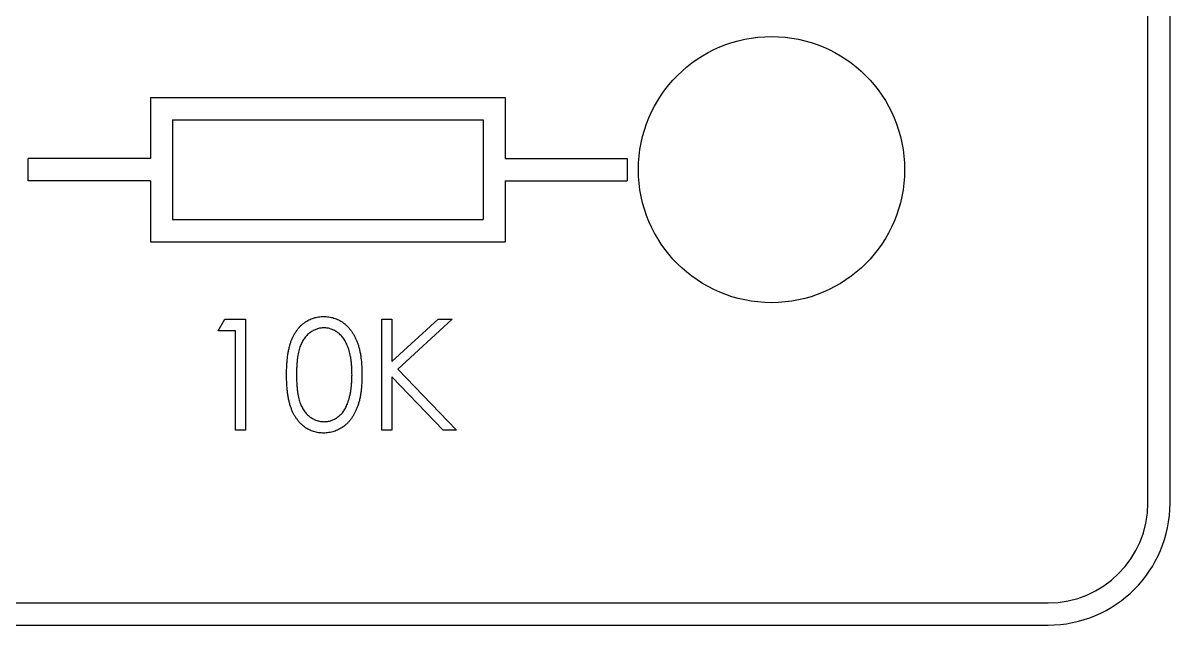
# Model space of a CAD drawing. Header units: millimetres. Extents: x -156 to 156, y -100 to 100.
# Drawn here: x -126.7 to -75, y -51 to -23.9 of the extents above; entities that cross this region are included whole.
import ezdxf

# ---------------------------------------------------------------- set-up
doc = ezdxf.new("R2010")
doc.units = ezdxf.units.MM

msp = doc.modelspace()

# ---------------------------------------------------------------- linework, layer by layer
at = {"color": 7, "linetype": 'Continuous', "lineweight": 25}
for p, q in [((-76.036, -45.536), (-76.036, 90.464)), ((-75.036, -45.536), (-75.036, 90.464)), ((-121, -27.25), (-121, -30)), ((-121, -27.25), (-105, -27.25)), ((-105, -27.25), (-105, -30)), ((-120, -28.25), (-106, -28.25)), ((-120, -28.25), (-120, -32.75)), ((-106, -28.25), (-106, -32.75)), ((-126.5, -31), (-126.5, -30)), ((-121, -30), (-126.5, -30)), ((-105, -30), (-99.5, -30)), ((-99.5, -30), (-99.5, -31)), ((-121, -31), (-126.5, -31)), ((-121, -31), (-121, -33.75)), ((-105, -31), (-99.5, -31)), ((-105, -31), (-105, -33.75)), ((-120, -32.75), (-106, -32.75)), ((-121, -33.75), (-105, -33.75)), ((-117.936, -37.763), (-117.642, -37.25)), ((-117.642, -37.25), (-116.718, -37.25)), ((-116.718, -37.25), (-116.718, -42.25)), ((-110.564, -42.25), (-110.564, -37.25)), ((-110.564, -37.25), (-110.115, -37.25)), ((-110.115, -37.25), (-110.115, -39.154)), ((-110.115, -39.154), (-108.031, -37.25)), ((-107.391, -37.25), (-109.848, -39.494)), ((-108.031, -37.25), (-107.391, -37.25)), ((-117.167, -37.763), (-117.936, -37.763)), ((-117.167, -42.25), (-117.167, -37.763)), ((-109.848, -39.494), (-107.199, -42.25)), ((-107.798, -42.25), (-110.115, -39.837)), ((-110.115, -39.837), (-110.115, -42.25)), ((-116.718, -42.25), (-117.167, -42.25)), ((-110.115, -42.25), (-110.564, -42.25)), ((-107.199, -42.25), (-107.798, -42.25)), ((-145.464, -50.036), (-80.536, -50.036)), ((-145.464, -51.036), (-80.536, -51.036))]:
    msp.add_line(p, q, dxfattribs=at)
msp.add_circle((-93, -30.5), 6, dxfattribs=at)
for radius in [4.5, 5.5]:
    msp.add_arc((-80.536, -45.536), radius, 270, 0, dxfattribs=at)
for points, knots in [([(-114.859, -39.752), (-114.859, -39.672), (-114.858, -39.516), (-114.847, -39.289), (-114.831, -39.077), (-114.808, -38.878), (-114.78, -38.693), (-114.742, -38.523), (-114.699, -38.366), (-114.65, -38.222), (-114.594, -38.09), (-114.534, -37.967), (-114.466, -37.852), (-114.394, -37.745), (-114.317, -37.647), (-114.235, -37.556), (-114.146, -37.474), (-114.052, -37.4), (-113.954, -37.335), (-113.853, -37.278), (-113.749, -37.229), (-113.642, -37.191), (-113.532, -37.159), (-113.42, -37.137), (-113.304, -37.124), (-113.227, -37.122), (-113.187, -37.122)], [0, 0, 0, 0, 0.068595, 0.133246, 0.194313, 0.251279, 0.304513, 0.354235, 0.400481, 0.443411, 0.484015, 0.523252, 0.561042, 0.5979, 0.633518, 0.668314, 0.702496, 0.736685, 0.770293, 0.803437, 0.835913, 0.86846, 0.900847, 0.933467, 0.966258, 1, 1, 1, 1]), ([(-113.187, -37.122), (-113.148, -37.122), (-113.068, -37.124), (-112.952, -37.137), (-112.837, -37.159), (-112.726, -37.191), (-112.618, -37.229), (-112.512, -37.278), (-112.409, -37.335), (-112.31, -37.401), (-112.214, -37.476), (-112.123, -37.56), (-112.038, -37.652), (-111.957, -37.753), (-111.882, -37.863), (-111.812, -37.982), (-111.748, -38.11), (-111.687, -38.246), (-111.635, -38.393), (-111.587, -38.552), (-111.549, -38.722), (-111.517, -38.905), (-111.492, -39.1), (-111.474, -39.307), (-111.464, -39.526), (-111.462, -39.675), (-111.462, -39.752)], [0, 0, 0, 0, 0.033788, 0.067194, 0.099862, 0.132567, 0.165151, 0.197913, 0.231319, 0.265083, 0.299255, 0.334399, 0.369943, 0.406284, 0.444064, 0.482998, 0.523354, 0.565537, 0.609613, 0.656391, 0.705885, 0.758325, 0.813832, 0.872795, 0.934722, 1, 1, 1, 1]), ([(-113.172, -37.635), (-113.228, -37.638), (-113.338, -37.643), (-113.502, -37.684), (-113.658, -37.756), (-113.783, -37.834), (-113.879, -37.909), (-113.946, -37.974), (-114.009, -38.045), (-114.067, -38.123), (-114.121, -38.206), (-114.171, -38.296), (-114.216, -38.393), (-114.258, -38.497), (-114.295, -38.61), (-114.325, -38.736), (-114.353, -38.874), (-114.372, -39.025), (-114.39, -39.188), (-114.401, -39.364), (-114.41, -39.553), (-114.41, -39.683), (-114.41, -39.75)], [0, 0, 0, 0, 0.060387, 0.120883, 0.182755, 0.247811, 0.281299, 0.315088, 0.349702, 0.384857, 0.420966, 0.458511, 0.497175, 0.537602, 0.580503, 0.627468, 0.678388, 0.733983, 0.793747, 0.857714, 0.926698, 1, 1, 1, 1]), ([(-111.91, -39.75), (-111.911, -39.69), (-111.913, -39.572), (-111.918, -39.4), (-111.934, -39.237), (-111.95, -39.081), (-111.975, -38.934), (-112.002, -38.795), (-112.038, -38.665), (-112.077, -38.542), (-112.121, -38.428), (-112.169, -38.323), (-112.221, -38.224), (-112.277, -38.134), (-112.337, -38.051), (-112.402, -37.977), (-112.471, -37.91), (-112.566, -37.834), (-112.691, -37.756), (-112.846, -37.684), (-113.008, -37.643), (-113.118, -37.638), (-113.172, -37.635)], [0, 0, 0, 0, 0.065681, 0.128486, 0.188175, 0.245106, 0.299448, 0.350823, 0.399942, 0.446672, 0.491255, 0.533376, 0.573853, 0.612526, 0.649597, 0.685532, 0.720106, 0.753838, 0.818925, 0.880493, 0.940311, 1, 1, 1, 1]), ([(-113.187, -42.378), (-113.227, -42.378), (-113.304, -42.376), (-113.42, -42.363), (-113.532, -42.341), (-113.641, -42.31), (-113.747, -42.273), (-113.85, -42.224), (-113.951, -42.168), (-114.048, -42.104), (-114.141, -42.03), (-114.23, -41.949), (-114.312, -41.858), (-114.389, -41.759), (-114.462, -41.653), (-114.529, -41.537), (-114.591, -41.413), (-114.647, -41.28), (-114.697, -41.135), (-114.742, -40.978), (-114.777, -40.806), (-114.807, -40.622), (-114.831, -40.424), (-114.847, -40.212), (-114.858, -39.986), (-114.859, -39.831), (-114.859, -39.752)], [0, 0, 0, 0, 0.0337871, 0.0666217, 0.0992849, 0.1313612, 0.1635852, 0.1961039, 0.2289023, 0.2621581, 0.2959912, 0.3302178, 0.3650598, 0.4009507, 0.4376204, 0.4757075, 0.5153807, 0.5564135, 0.5997648, 0.6464242, 0.6964314, 0.7497815, 0.8065733, 0.8674355, 0.9318868, 1, 1, 1, 1]), ([(-114.41, -39.75), (-114.41, -39.817), (-114.41, -39.946), (-114.401, -40.135), (-114.389, -40.31), (-114.374, -40.474), (-114.352, -40.624), (-114.326, -40.762), (-114.295, -40.888), (-114.259, -41.001), (-114.218, -41.105), (-114.172, -41.202), (-114.124, -41.292), (-114.069, -41.376), (-114.01, -41.453), (-113.947, -41.525), (-113.878, -41.589), (-113.783, -41.665), (-113.658, -41.745), (-113.5, -41.814), (-113.338, -41.857), (-113.227, -41.863), (-113.172, -41.865)], [0, 0, 0, 0, 0.072951, 0.141584, 0.205926, 0.265301, 0.320597, 0.371817, 0.41879, 0.461699, 0.502134, 0.540804, 0.578181, 0.614297, 0.649678, 0.684299, 0.718359, 0.752081, 0.817652, 0.879722, 0.939966, 1, 1, 1, 1]), ([(-111.462, -39.752), (-111.462, -39.828), (-111.464, -39.977), (-111.474, -40.195), (-111.492, -40.401), (-111.515, -40.595), (-111.547, -40.777), (-111.587, -40.946), (-111.631, -41.105), (-111.685, -41.251), (-111.744, -41.386), (-111.808, -41.513), (-111.877, -41.632), (-111.952, -41.742), (-112.032, -41.844), (-112.119, -41.936), (-112.21, -42.021), (-112.306, -42.096), (-112.407, -42.162), (-112.51, -42.22), (-112.617, -42.268), (-112.725, -42.309), (-112.837, -42.34), (-112.951, -42.361), (-113.068, -42.376), (-113.148, -42.378), (-113.187, -42.378)], [0, 0, 0, 0, 0.065063, 0.126773, 0.185516, 0.240765, 0.29298, 0.34225, 0.388919, 0.432776, 0.474628, 0.514775, 0.553606, 0.591426, 0.628028, 0.663804, 0.698984, 0.733591, 0.767628, 0.801208, 0.834264, 0.866981, 0.89972, 0.932702, 0.966176, 1, 1, 1, 1]), ([(-112.1, -41.007), (-112.084, -40.962), (-112.054, -40.872), (-112.014, -40.731), (-111.983, -40.584), (-111.955, -40.43), (-111.936, -40.27), (-111.921, -40.102), (-111.912, -39.928), (-111.911, -39.81), (-111.91, -39.75)], [0, 0, 0, 0, 0.110588, 0.224542, 0.342503, 0.464324, 0.590756, 0.722227, 0.858843, 1, 1, 1, 1]), ([(-113.172, -41.865), (-113.117, -41.863), (-113.006, -41.859), (-112.845, -41.815), (-112.688, -41.748), (-112.565, -41.67), (-112.471, -41.595), (-112.404, -41.531), (-112.343, -41.46), (-112.284, -41.383), (-112.231, -41.299), (-112.182, -41.208), (-112.138, -41.11), (-112.112, -41.042), (-112.1, -41.007)], [0, 0, 0, 0, 0.112813, 0.225394, 0.339595, 0.459675, 0.521735, 0.583926, 0.648174, 0.713881, 0.781004, 0.851451, 0.924051, 1, 1, 1, 1])]:
    msp.add_open_spline(points, degree=3, knots=knots, dxfattribs=at)

doc.saveas('drawing.dxf')
